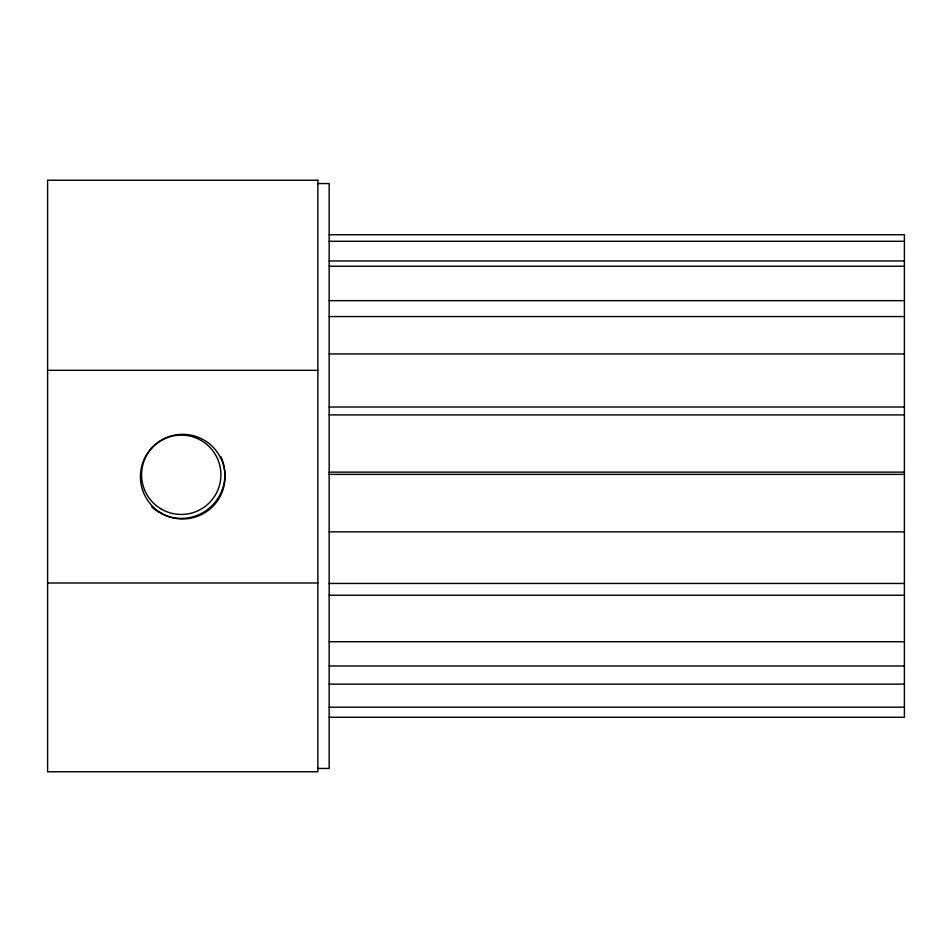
<?xml version="1.0" encoding="UTF-8"?>
<svg xmlns="http://www.w3.org/2000/svg" width="952" height="952" viewBox="0 0 952 952"><rect width="100%" height="100%" fill="white"/><g stroke="black" fill="none" stroke-linecap="round" stroke-linejoin="round"><path stroke-width="1.43" d="M317.861 183.546L329.166 183.546L329.166 768.454L317.861 768.454M329.166 234.739L904.4 234.739L904.4 717.261L329.166 717.261M329.166 241.284L904.4 241.284M329.166 260.943L904.4 260.943M329.166 266.239L904.4 266.239M329.166 300.665L904.4 300.665M329.166 316.564L904.4 316.564M329.166 353.954L904.4 353.954M47.6 370.316L317.861 370.316M329.166 407.016L904.4 407.016M329.166 414.905L904.4 414.905M329.166 472.132L904.4 472.132M329.166 474.37L904.4 474.37M329.166 531.859L904.4 531.859M47.6 582.993L317.861 582.993M329.166 583.457L904.4 583.457M329.166 595.226L904.4 595.226M329.166 641.731L904.4 641.731M329.166 665.983L904.4 665.983M329.166 684.131L904.4 684.131M329.166 707.193L904.4 707.193M220.983 456.758A43.637 43.637 0 0 1 160.662 513.247M159.424 512.557A43.637 43.637 0 0 1 151.404 506.607M317.861 180.225L47.6 180.225L47.6 771.774L317.861 771.774L317.861 180.225M161.578 513.307A42.316 42.316 0 0 0 225.041 476.654A42.316 42.316 0 0 0 161.578 440.014A42.316 42.316 0 0 0 161.578 513.307M161.4 509.13A39.675 39.675 0 0 0 220.912 474.774A39.675 39.675 0 0 0 161.4 440.419A39.675 39.675 0 0 0 161.4 509.13"/></g></svg>
